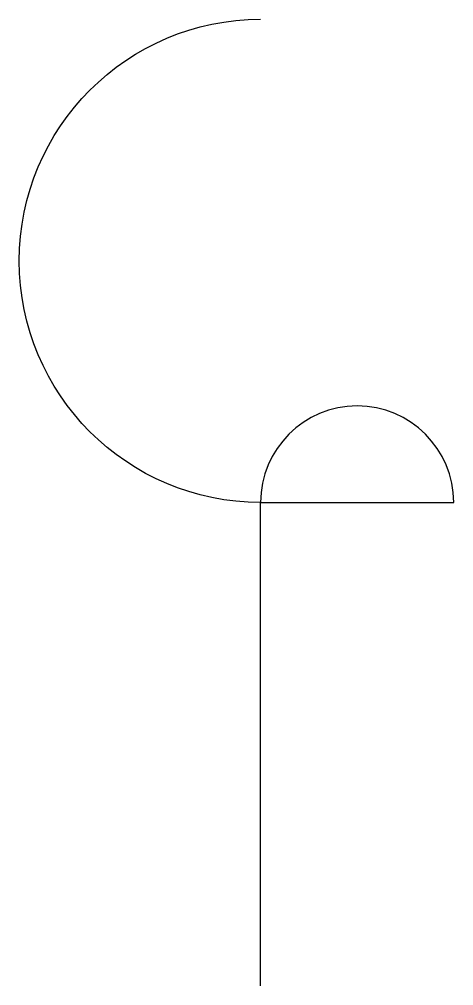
# Model space of a CAD drawing. Header units: metres. Extents: x -2.5 to 2, y 0 to 10.
import ezdxf

# ---------------------------------------------------------------- set-up
doc = ezdxf.new("R2010")
doc.units = ezdxf.units.M

msp = doc.modelspace()

# ---------------------------------------------------------------- linework, layer by layer
msp.add_lwpolyline([(0, 0), (0, 5), (2, 5, 1), (0, 5, -1), (0, 10)], format="xyb")

doc.saveas('drawing.dxf')
